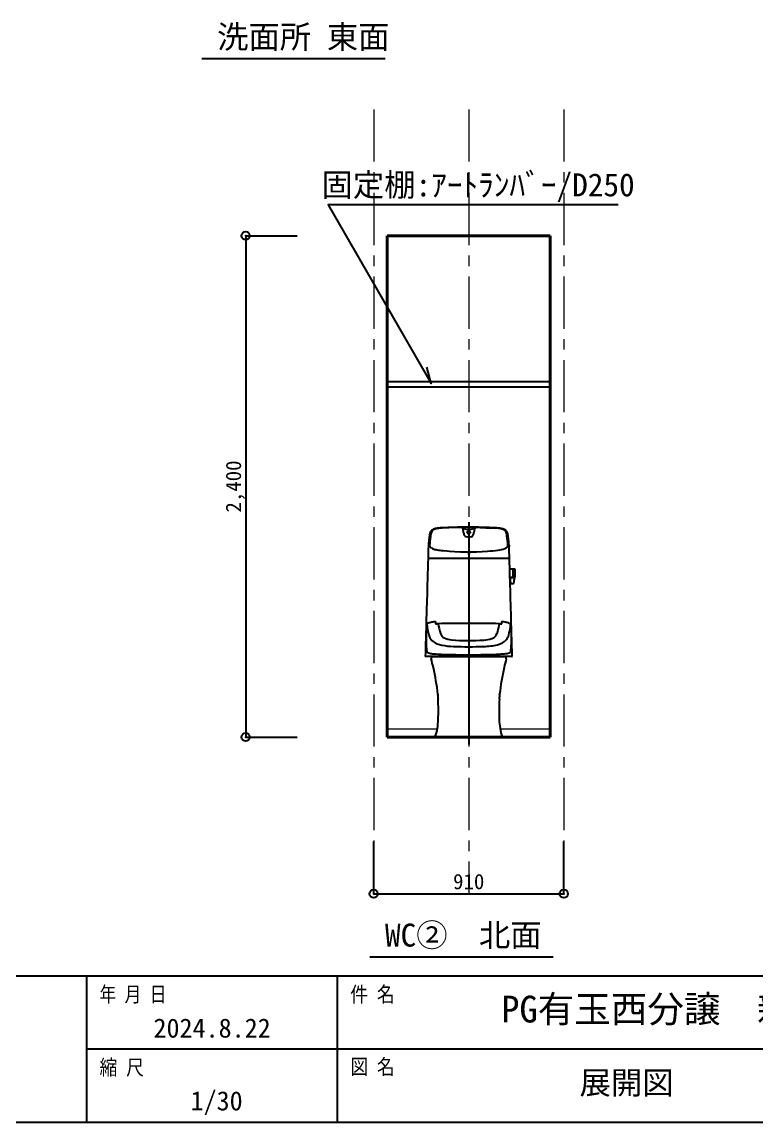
# Model space of a CAD drawing. Units: millimetres at full size. Extents: x -10070 to 9730, y -7239 to 6561.
# Drawn here: x 1121 to 4639, y -7239 to -1973 of the extents above; entities that cross this region are included whole.
import ezdxf
from ezdxf.enums import TextEntityAlignment as Align

# ---------------------------------------------------------------- set-up
doc = ezdxf.new("R2010")
doc.units = ezdxf.units.MM
doc.header["$LTSCALE"] = 50
doc.header["$PDMODE"] = 32
doc.header["$PDSIZE"] = 40
doc.linetypes.add('CHAIN1', pattern=[8, 5, -1, 1, -1])
for name, color, linetype, lineweight in [('B-1_通り芯・通り番号', 1, 'CHAIN1', 18), ('B-3_仕上線(黄)', 3, 'Continuous', 40), ('B-A_文字', 7, 'Continuous', 25), ('B-F_寸法・方位', 7, 'Continuous', 25), ('F-F_図面枠（共通）', 7, 'Continuous', 25)]:
    doc.layers.add(name, color=color, linetype=linetype, lineweight=lineweight)
doc.layers.add('F-8_図名（電気）', color=3, linetype='Continuous')
doc.styles.add('ＭＳ ゴシック', font='')
doc.styles.get('ＭＳ ゴシック').set_extended_font_data('MS Gothic')

msp = doc.modelspace()

# ---------------------------------------------------------------- linework, layer by layer
at = {"layer": 'B-1_通り芯・通り番号'}
for p, q in [((2804.09, -2391.96), (2804.09, -6146.71)), ((2804.09, -2391.96), (2804.09, -6146.71)), ((3259.09, -2391.96), (3259.09, -6146.71)), ((3714.09, -2391.96), (3714.09, -6146.71))]:
    msp.add_line(p, q, dxfattribs=at)
at = {"layer": 'B-3_仕上線(黄)'}
for p, q in [((2869.09, -2996.71), (2869.09, -5396.71)), ((2869.09, -2996.71), (2869.09, -5396.71)), ((2869.09, -2996.71), (3649.09, -2996.71)), ((3649.09, -2996.71), (3649.09, -5396.71)), ((3649.09, -2996.71), (3649.09, -5396.71)), ((2869.09, -5396.71), (3649.09, -5396.71))]:
    msp.add_line(p, q, dxfattribs=at)
at = {"layer": 'B-A_文字', "color": 1, "lineweight": 18}
for p, q in [((2869.09, -5356.71), (3106.87, -5356.71)), ((3411.31, -5356.71), (3649.09, -5356.71))]:
    msp.add_line(p, q, dxfattribs=at)
at = {"layer": 'B-F_寸法・方位'}
for p, q in [((1981.49, -2148.5), (2859.72, -2148.5)), ((2191.34, -2996.71), (2191.34, -5396.71)), ((2191.34, -2996.71), (2437.34, -2996.71)), ((2191.34, -2996.71), (2191.34, -5396.71)), ((2191.34, -2996.71), (2437.34, -2996.71)), ((3649.09, -3696.71), (2869.09, -3696.71)), ((3649.09, -3721.71), (2869.09, -3721.71)), ((3259.09, -4368.38), (3259.09, -5432.29)), ((3234.7, -4418.01), (3234.6, -4416.94)), ((3251.38, -4416.95), (3251.29, -4415.74)), ((3266.73, -4416.83), (3266.4, -4417.72)), ((3266.89, -4415.74), (3266.73, -4416.83)), ((3071.71, -4427.76), (3071.66, -4428.01)), ((3066.11, -4482.48), (3066.07, -4483.42)), ((3452.07, -4482.48), (3452.12, -4483.42)), ((3064.63, -4539.71), (3453.55, -4539.71)), ((3471.4, -4592.78), (3455.44, -4592.78)), ((3456.58, -4631.38), (3471.4, -4631.38)), ((3471.4, -4630.71), (3471.4, -4592.78)), ((3471.4, -4631.38), (3471.4, -4630.71)), ((3478.33, -4592.61), (3472.3, -4592.56)), ((3479.31, -4593.5), (3479.31, -4629.03)), ((3460.04, -4661.55), (3459.33, -4646.14)), ((3469.4, -4662.92), (3461.07, -4662.99)), ((3100.7, -4845.61), (3100.7, -4853.76)), ((3106.64, -4853.91), (3106.65, -4853.93)), ((3417.69, -4853.76), (3417.68, -4845.61)), ((3466.03, -5010.21), (3052.16, -5010.21)), ((3431.08, -5011.71), (3087.1, -5011.71)), ((2191.34, -5396.71), (2437.34, -5396.71)), ((2191.34, -5396.71), (2437.34, -5396.71)), ((2804.09, -6146.71), (2804.09, -5896.71)), ((3714.09, -6146.71), (3714.09, -5896.71)), ((2804.09, -6146.71), (3714.09, -6146.71)), ((2784.9, -6448.5), (3663.13, -6448.5))]:
    msp.add_line(p, q, dxfattribs=at)
for points in [[(3973.56, -2848.69), (2585.44, -2848.69), (3078.76, -3703.16), (3057.94, -3625.43)], [(3456.64, -4633.23), (3459.4, -4633.26), (3472.1, -4633.19)], [(3472.1, -4633.19), (3472.1, -4631.76), (3472.1, -4629.63), (3472.1, -4592.76)], [(3321.44, -5006.06), (3259.09, -5006.06), (3196.75, -5006.06)]]:
    msp.add_lwpolyline(points, dxfattribs=at)
for centre, radius, start, end in [((3125.29, -4436.72), 54.33, 158.617, 170.77313), ((3098.75, -4426.23), 25.79, 120.97829, 158.83889), ((3108.96, -4429.07), 31.75, 140.66086, 170.39144), ((3104.81, -4429.14), 28.71, 103.33567, 135.28495), ((3106.92, -4440.95), 42.62, 104.92233, 120.20117), ((3126.11, -4514.25), 118.39, 96.10715, 104.76364), ((3143.07, -4572.26), 176.85, 97.65352, 104.70191), ((3199.35, -5211.59), 819.56, 95.36628, 96.01137), ((3137.09, -4518.2), 122.49, 92.66373, 98.25284), ((3146.47, -4687.03), 292.39, 93.14175, 94.66304), ((3310.94, -7847.62), 3457.25, 92.76516, 92.99265), ((3258, -6857.28), 2464.68, 91.95914, 92.9444), ((3260.12, -6879.56), 2487.87, 91.27475, 92.67161), ((3235.88, -6108.71), 1715.81, 90.90793, 92.07515), ((3259.09, -6847.86), 2456.15, 88.51702, 91.26728), ((3208.93, -4519.35), 126.23, 82.36611, 90.11199), ((3211.44, -4498.94), 105.66, 78.83685, 82.24394), ((2690.06, -4503.77), 551.42, 9.05921, 11.37219), ((3229.89, -4408.13), 13.01, 60.04527, 81.12732), ((3275.17, -4415.55), 40.54, 183.48972, 195.15082), ((3231.32, -4406.43), 10.83, 53.22069, 62.09821), ((3244.73, -4388.51), 11.55, 233.18325, 250.29106), ((3247.97, -4378.7), 21.89, 250.94686, 268.99601), ((3259.23, -4120.77), 280.05, 267.61806, 272.19767), ((3255.29, -4415.9), 4, 142.56559, 177.64805), ((3253.13, -4416.68), 1.77, 188.56789, 220.15712), ((3253.64, -4417.84), 1.86, 164.64245, 180.73797), ((3254.24, -4417.78), 2.47, 181.9675, 200.93644), ((3262.38, -4418.24), 10.57, 169.54787, 175.17112), ((3258.67, -4415.9), 7.28, 202.28225, 244.77851), ((3255.45, -4416.96), 3.53, 152.59039, 169.45737), ((3257.2, -4417.57), 6.53, 112.62417, 141.17232), ((3256.56, -4417.79), 4.9, 123.09606, 149.97484), ((3258.33, -4420.25), 7.93, 105.16544, 124.11508), ((3259.1, -4422.09), 11.43, 67.51136, 112.67619), ((3259.09, -4415.14), 8.15, 244.39111, 295.62545), ((3259.09, -4422.9), 10.69, 74.60987, 105.39088), ((3257.89, -4418.27), 1.25, 148.88548, 211.44787), ((3258.32, -4418.54), 1.76, 123.8066, 148.66149), ((3258.43, -4417.96), 1.87, 210.84508, 234.63908), ((3258.15, -4417.96), 0.996, 153.12334, 211.0538), ((3258.54, -4418.37), 1.54, 113.03988, 145.95896), ((3258.84, -4417.59), 1.78, 209.8778, 230.47776), ((3258.85, -4419.3), 2.69, 105.33035, 124.1034), ((3259.09, -4416.87), 3.14, 236.32269, 303.67995), ((3259.1, -4417.11), 2.31, 233.12413, 300.49466), ((3258.9, -4418.86), 2.13, 84.80723, 116.72799), ((3259.09, -4420.11), 3.53, 74.0161, 105.5478), ((3259.26, -4419), 2.27, 63.23039, 94.20412), ((3259.36, -4419.25), 2.62, 55.80808, 74.57137), ((3259.47, -4417.72), 1.6, 300.09316, 337.83457), ((3259.77, -4418.21), 1.34, 29.08994, 67.44614), ((3259.98, -4418.41), 1.59, 17.42257, 57.30999), ((3259.76, -4417.97), 1.86, 305.31867, 329.18194), ((3259.9, -4417.95), 1.12, 340.81549, 20.75833), ((3260.28, -4418.27), 1.26, 328.75337, 15.10811), ((3259.86, -4420.24), 7.92, 55.87647, 74.8487), ((3259.67, -4416.07), 7.06, 294.64828, 327.37064), ((3260.85, -4417.8), 6.8, 43.15641, 67.35019), ((3261.62, -4417.79), 4.9, 30.03894, 56.89751), ((3259.92, -4416.5), 6.62, 329.34276, 346.88817), ((3262.8, -4415.92), 4.1, 2.54667, 42.59239), ((3261.11, -4417.52), 5.23, 1.92494, 24.64832), ((3265.04, -4417.73), 1.35, 348.42893, 16.40726), ((3269.16, -4371.06), 29.57, 271.56294, 282.89155), ((3272.42, -4386.32), 13.96, 283.84292, 300.04407), ((3273.47, -4388.55), 11.51, 301.04133, 307.47843), ((3289.42, -4410.52), 15.64, 114.11243, 124.8713), ((3221.84, -4408.69), 62.29, 343.87728, 352.38731), ((3288.08, -4407.42), 12.27, 99.02006, 114.3104), ((3825.33, -4503.27), 548.59, 168.6219, 170.9468), ((3307.01, -4500.54), 107.28, 97.20553, 101.20741), ((3308.93, -4516.66), 123.52, 92.0411, 97.14878), ((3309.86, -4542.11), 148.99, 88.66223, 92.05085), ((3444.26, -1815.71), 2580.78, 267.09207, 268.72371), ((3270.41, -6512.04), 2120.15, 86.66644, 88.58808), ((3378.35, -4550.93), 155.31, 78.83593, 86.88748), ((3385.53, -4546.86), 151.6, 75.99864, 86.91321), ((3398.45, -4468.37), 70.52, 66.44246, 81.87017), ((3413.53, -4435.12), 36.41, 51.70147, 76.20317), ((3417.24, -4424.12), 22.45, 20.27362, 65.28325), ((3418.47, -4426.97), 26.98, 19.12968, 49.20382), ((3367.8, -4441.26), 74.78, 6.1435, 19.46918), ((3388.27, -4437.86), 59.08, 8.92311, 19.51368), ((3437.3, -4492.79), 371.33, 169.95322, 178.40786), ((3458.38, -4492.61), 386.92, 171.89085, 177.98496), ((3384.84, -4481.14), 312.5, 169.42011, 172.07041), ((3248.23, -4423.09), 12.57, 194.07123, 229.93588), ((3247.97, -4426.11), 10.24, 220.12661, 255.35582), ((3259.03, -4386.18), 51.67, 254.68072, 286.19889), ((3270.5, -4426.47), 9.79, 287.52984, 328.80325), ((3264.21, -4420.64), 18.27, 323.39273, 342.97907), ((3061.11, -4492.44), 385.61, 2.05689, 8.82871), ((3098.92, -4490.21), 353.11, 6.22989, 10.03213), ((3075.25, -4492.17), 376.86, 2.21799, 6.13528), ((27009.02, -5246.4), 23955.11, 178.17479, 178.30825), ((3082.42, -4479.81), 10.76, 175.68666, 198.05556), ((3080.06, -4480.22), 8.39, 200.41528, 221.77036), ((3085.34, -4476.19), 15.02, 219.81457, 233.39082), ((3096.57, -4462.02), 33.1, 232.40862, 241.34599), ((3112.67, -4436.12), 63.57, 239.81152, 250.95301), ((3128.98, -4386.91), 115.41, 251.2723, 262.55177), ((3223.99, -3575.84), 932.01, 263.22341, 264.90166), ((3259.15, -3250.6), 1259.1, 264.6235, 274.08338), ((3259.12, -4515.73), 3.94, 0, 180), ((3259.12, -4515.73), 3.94, 180, 0), ((3209.08, -2679.59), 1832.25, 274.37356, 275.99522), ((3389.96, -4393.46), 108.87, 275.52873, 292.82473), ((3412.79, -4449.36), 48.5, 293.58553, 307.57763), ((3438.97, -4493.65), 3, 120.36442, 120.77983), ((3433.03, -4476.32), 14.79, 309.1232, 324.85222), ((3438.54, -4480.42), 7.93, 326.15825, 354.473), ((3429.65, -4479.65), 16.85, 354.7962, 3.56479), ((5215.6, -4392.97), 1765.8, 182.74658, 182.90543), ((-92964.16, -7467.01), 96462.43, 1.7393, 1.77245), ((41688.46, -5720.75), 38642.17, 178.24899, 178.54732), ((3064.63, -4540.01), 0.3, 89.96001, 178.3626), ((3064.85, -4539.21), 0.501, 178.39997, 269.93108), ((3453.33, -4539.2), 0.507, 270.32606, 310.62658), ((3453.55, -4540.01), 0.3, 1.67259, 89.99752), ((3453.32, -4539.21), 0.504, 311.1494, 0.77314), ((-92964.16, -7467.01), 96462.43, 1.63479, 1.73883), ((3459.56, -4634.13), 0.824, 112.45045, 153.00609), ((3459.7, -4634.36), 1.09, 89.15207, 114.69025), ((3472.3, -4592.76), 0.2, 89.5, 180), ((3472.29, -4629.61), 0.185, 186.22246, 275.48616), ((-3325.61, 1154715.6), 1159365.33, 270.33595, 270.33625), ((3369.48, -4624.32), 109.93, 348.51478, 357.5429), ((3478.32, -4593.61), 1, 6.40004, 89.5), ((3478.39, -4628.82), 0.948, 266.24709, 346.82978), ((3459.39, -4634.01), 0.622, 156.15275, 183.07023), ((-40190.75, -6651.47), 43696.12, 2.63038, 2.64626), ((3897.06, -4641.53), 437.48, 182.62167, 182.68662), ((3461.06, -4661.99), 1, 182.63206, 270.50101), ((3469.36, -4657.93), 4.99, 270.44741, 344.73927), ((3305.43, -4613.03), 174.96, 344.68199, 349.06733), ((-175336.73, -9750.88), 178866.64, 1.55533, 1.61332), ((29026.85, -5577.32), 25981.61, 178.15567, 178.45908), ((143367.23, -8688.98), 140364.32, 178.44446, 178.49776), ((4625.09, -4909.04), 1570.18, 178.2264, 179.59479), ((3093.2, -4860.97), 37.54, 175.98555, 179.20139), ((3060.34, -4858.94), 4.62, 137.26831, 172.57972), ((3060.58, -4859.22), 4.99, 115.95458, 136.84123), ((3100.03, -4942.31), 96.98, 106.35082, 115.42617), ((3228.13, -4850.06), 169.8, 181.5766, 199.64063), ((3106.29, -4964.84), 120.36, 96.47857, 106.18936), ((3111.22, -5006.14), 161.95, 94.10365, 96.56206), ((3099.71, -4845.6), 0.997, 359.72107, 94.44465), ((3101.63, -4850.8), 3.1, 248.78322, 262.97617), ((3103.68, -4834.09), 19.93, 262.98704, 271.73194), ((3102.62, -4787.45), 66.58, 271.43189, 273.46596), ((3113.44, -4954.3), 100.6, 91.19792, 93.87018), ((3259.31, -16306.18), 11453.41, 89.2649, 90.74028), ((3407.59, -4804.06), 299.58, 189.54143, 198.81391), ((3328.2, -4874.13), 71.32, 329.37068, 346.49527), ((3119.57, -4806.13), 290.58, 343.06327, 350.57574), ((3410.43, -4732.1), 121.69, 268.03482, 269.34048), ((3431.99, -4443.55), 410.87, 266.79608, 267.39946), ((3414.55, -4826.02), 28, 267.53527, 273.56597), ((3415.76, -4845.23), 8.75, 273.47984, 280.65823), ((3417.12, -4852.04), 1.81, 278.14871, 292.24734), ((3418.68, -4845.6), 0.997, 85.55535, 180.27893), ((3408.01, -4996.88), 152.65, 82.64792, 85.96179), ((3413.61, -4957.5), 112.88, 71.78399, 82.91262), ((3419.38, -4939.89), 94.35, 64.50474, 71.76734), ((3288.55, -4849.65), 171.54, 340.42177, 353.54231), ((3303.56, -4850.99), 156.47, 353.4131, 358.63166), ((3458.01, -4858.95), 4.66, 2.086, 64.88467), ((1897.63, -4912.14), 1565.94, 358.2673, 1.95272), ((-181074.96, -9864.38), 184605.85, 1.50708, 1.54221), ((4441.36, -4916.48), 1386.53, 179.23371, 181.68403), ((3264.54, -4857.49), 202.51, 194.19017, 196.20566), ((3114.53, -4900.86), 46.35, 196.46643, 235.15354), ((3147.93, -4854.97), 103.11, 234.49738, 259.90925), ((3158.71, -4889.89), 36.33, 197.2663, 241.39405), ((3183.38, -4833.35), 97.93, 244.56464, 265.64518), ((3260.85, -3934.14), 1000.46, 265.13124, 274.06659), ((3323.45, -4779.93), 152.38, 273.14306, 287.56254), ((3358.13, -4888.72), 38.23, 286.47726, 325.32864), ((3377.79, -4871.12), 85.53, 283.08708, 316.8231), ((3397.69, -4897.27), 53.41, 322.68423, 349.36532), ((3210.15, -4955.72), 154.74, 180.55777, 191.38407), ((3073.7, -4982.27), 15.75, 194.71657, 207.12684), ((3063.16, -4987.87), 3.82, 204.43439, 242.99167), ((3071.4, -4972.78), 21.01, 241.65279, 248.03705), ((3074.5, -4972.69), 22.43, 240.75577, 251.85932), ((3092.45, -4906.95), 90.56, 254.01891, 265.39055), ((3211.72, -3329.02), 1672.99, 265.66172, 269.51817), ((3197.6, -4597.98), 364.84, 259.29933, 268.25415), ((3259.34, -2940.82), 2023.15, 267.93635, 272.02262), ((3258.81, -687.84), 4314.54, 269.18778, 271.00117), ((3319.81, -4604.28), 358.6, 271.74827, 282.45606), ((3303.28, -3040.27), 1961.7, 270.9031, 273.09652), ((3387.36, -4572.85), 426.81, 272.94033, 276.70225), ((3425.75, -4899.34), 98.08, 276.68546, 283.05222), ((3438.07, -4957.09), 39.05, 284.58736, 298.93879), ((3454.9, -4987.54), 4.25, 298.90171, 335.17882), ((3445.38, -4982.53), 15.01, 333.08545, 345.14515), ((3313, -4956.54), 149.89, 348.51579, 358.87205), ((3052.16, -5009.21), 1, 179.25791, 269.96395), ((3087.1, -5019.71), 8, 90.23865, 195.2367), ((1897.84, -5337.31), 1222.93, 12.96568, 14.95048), ((3078.88, -5041.46), 5.42, 15.565, 18.68804), ((3161.97, -5001.89), 8.33, 273.0834, 281.50538), ((2410.94, -1246.77), 3837.81, 281.31043, 281.47264), ((3192.91, -5106.66), 100.5, 93.91137, 100.68219), ((3196.31, -5160.39), 154.34, 89.83857, 93.81012), ((3322.14, -5148.87), 142.81, 84.98607, 90.28331), ((3325.02, -5109.07), 102.92, 78.28391, 84.64379), ((3383.39, -4835.97), 176.35, 257.73131, 259.39604), ((3218.08, -5669.16), 673.09, 78.30191, 78.61585), ((3356.03, -5003.15), 7.05, 257.89866, 269.76872), ((4620.34, -5337.31), 1222.93, 165.04952, 167.03432), ((3431.09, -5019.71), 8, 344.7633, 89.76135), ((3439.3, -5041.46), 5.42, 161.31196, 164.435), ((3466.03, -5009.21), 1, 270.03605, 1.80293), ((1949.02, -5321.96), 1169.62, 6.39221, 12.79534), ((4569.16, -5321.96), 1169.62, 167.20466, 173.60779), ((3112.61, -5191.87), 1.23, 177.78708, 189.12948), ((2919.85, -5216.93), 193.15, 1.20984, 7.41979), ((3120.2, -5215.28), 7.64, 161.45264, 183.55977), ((3598.33, -5216.93), 193.15, 172.58021, 178.79016), ((3397.98, -5215.28), 7.64, 356.44023, 18.54736), ((3405.58, -5191.87), 1.23, 350.87052, 2.21292), ((1613.68, -5273.26), 1500, 358.51992, 2.20309), ((4904.51, -5273.26), 1500, 177.79691, 181.48008), ((2803.28, -5304), 310, 342.59886, 358.51992), ((3714.9, -5304), 310, 181.48008, 197.40114)]:
    msp.add_arc(centre, radius, start, end, dxfattribs=at)
for p in [(2191.34, -2996.71), (2191.34, -5396.71), (2804.09, -6146.71), (3714.09, -6146.71)]:
    msp.add_point(p, dxfattribs=at)
at = {"layer": 'F-F_図面枠（共通）'}
for p, q in [((-10070.27, -6539.08), (9729.73, -6539.08)), ((1429.73, -6539.08), (1429.73, -7239.08)), ((2629.73, -6539.08), (2629.73, -7239.08)), ((1429.73, -6889.08), (5727.18, -6889.08)), ((-10070.27, -7239.08), (9729.73, -7239.08)), ((-10070.27, -7239.08), (9729.73, -7239.08))]:
    msp.add_line(p, q, dxfattribs=at)

# ---------------------------------------------------------------- texts
at = {"layer": 'B-A_文字', "style": 'ＭＳ ゴシック'}
for s, p in [('洗面所 東面', (2054.68, -2132.52)), ('WC②\u3000北面', (2858.08, -6432.52))]:
    msp.add_text(s, height=110, dxfattribs=at).set_placement(p, align=Align.BOTTOM_LEFT)
at = {"layer": 'B-F_寸法・方位', "style": 'ＭＳ ゴシック'}
for s, height, p in [('固定棚:ｱｰﾄﾗﾝﾊﾞｰ/D250', 110, (2554.19, -2840.97)), ('910', 73.31, (3184.09, -6146.71))]:
    msp.add_text(s, height=height, dxfattribs=at).set_placement(p, align=Align.BOTTOM_LEFT)
msp.add_text('2,400', height=73.31, rotation=90, dxfattribs=at).set_placement((2191.34, -4321.71), align=Align.BOTTOM_LEFT)
msp.add_text('2,400', height=73.31, rotation=90, dxfattribs=at).set_placement((2191.34, -4321.71), align=Align.BOTTOM_LEFT)
at = {"layer": 'F-8_図名（電気）', "style": 'ＭＳ ゴシック'}
for s, height, p in [('2024.8.22', 91.64, (1750.12, -6862.68)), ('展開図', 110, (3789.68, -7139.08))]:
    msp.add_text(s, height=height, dxfattribs=at).set_placement(p, align=Align.BOTTOM_LEFT)
at = {"layer": 'F-F_図面枠（共通）', "style": 'ＭＳ ゴシック'}
for s, width, p in [('年 月 日', 0.8, (1491.94, -6686.44)), ('件 名', 0.85, (2691.94, -6686.44)), ('縮 尺', 0.85, (1491.94, -7036.44)), ('図 名', 0.85, (2692.3, -7033.2))]:
    msp.add_text(s, height=73.31, dxfattribs=dict(at, width=width)).set_placement(p, align=Align.BOTTOM_LEFT)
for s, height, p in [('PG有玉西分譲\u3000新築工事', 128.3, (3414.59, -6801.17)), ('1/30', 91.64, (1927.56, -7211))]:
    msp.add_text(s, height=height, dxfattribs=at).set_placement(p, align=Align.BOTTOM_LEFT)

doc.saveas('drawing.dxf')
